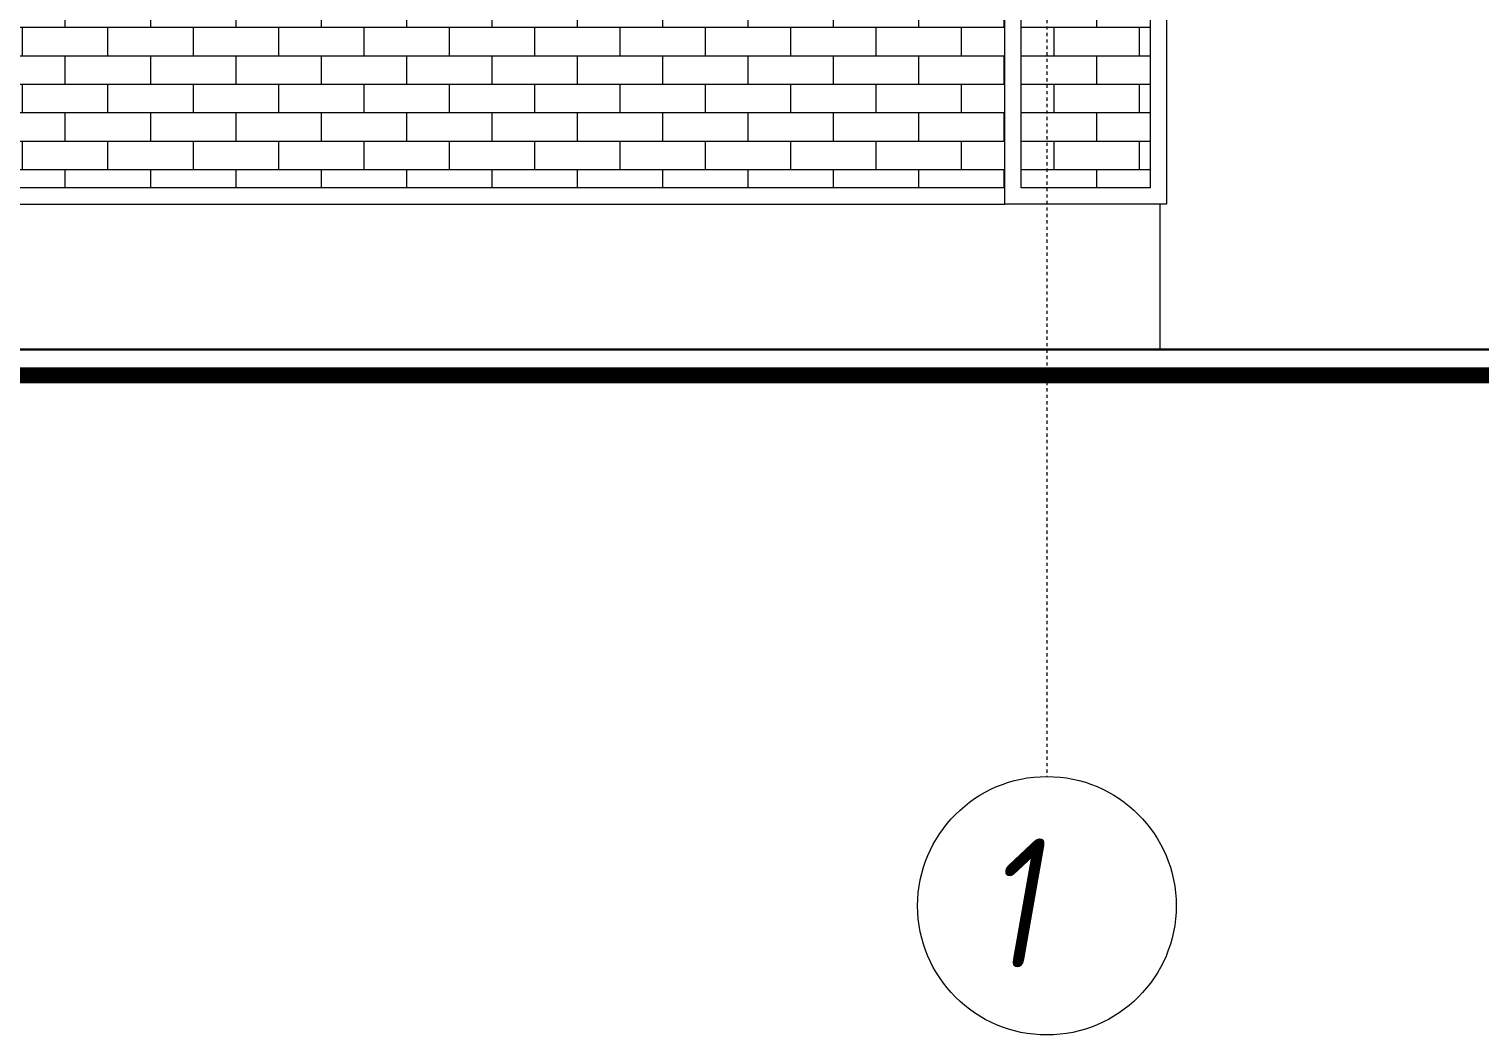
# Model space of a CAD drawing. Header units: millimetres. Extents: x 54 to 1314, y 20 to 614.
# Drawn here: x 630.11 to 675.01, y 128.6 to 159.74 of the extents above; entities that cross this region are included whole.
import ezdxf

# ---------------------------------------------------------------- set-up
doc = ezdxf.new("R2010")
doc.units = ezdxf.units.MM
doc.linetypes.add('CENTER2', pattern=[1.125, 0.75, -0.125, 0.125, -0.125])
for name, color, linetype, lineweight in [('А_КИРПИЧ ОБЛИЦ.', 250, 'Continuous', 30), ('А_ОБЛИЦОВКА КАМЕНЬ', 211, 'Continuous', 20), ('А_ПОЛЫ', 181, 'Continuous', 20), ('А_ШТУКАТУРКА ФАСАД', 7, 'Continuous', 15), ('ОСИ', 40, 'CENTER2', 18)]:
    doc.layers.add(name, color=color, linetype=linetype, lineweight=lineweight)
doc.styles.add('ROMANS', font='romans.shx', dxfattribs={"width": 0.8, "oblique": 15})

msp = doc.modelspace()

# ---------------------------------------------------------------- hatches: boundary and pattern name
at = {"layer": 'А_КИРПИЧ ОБЛИЦ.', "lineweight": 9}
h = msp.add_hatch(dxfattribs=at)
h.set_pattern_fill('AR-BRSTD', color=41, scale=0.013, style=0)
h.set_pattern_definition([(0, (528.2093, 140.42), (0, 0.8806434), []), (90, (528.2093, 140.42), (-1.3208, 0.880643), [0.880643, -0.880643])])
h.paths.add_polyline_path([(660.309, 154.82), (660.309, 182.12), (655.709, 182.12), (655.709, 160.62), (630.109, 160.62), (630.109, 182.12), (622.309, 182.12), (622.309, 154.82)])
h = msp.add_hatch(dxfattribs=at)
h.set_pattern_fill('AR-BRSTD', color=41, scale=0.013, style=0)
h.set_pattern_definition([(0, (660.5093, 140.42), (0, 0.880643), []), (90, (660.5093, 140.42), (-1.3208, 0.880643), [0.88064, -0.88064])])
h.paths.add_polyline_path([(660.809, 154.82), (660.809, 165.72), (664.809, 165.72), (664.809, 154.82)])

# ---------------------------------------------------------------- linework, layer by layer
at = {"layer": 'А_ОБЛИЦОВКА КАМЕНЬ'}
msp.add_line((665.109, 149.82), (665.109, 154.32), dxfattribs=at)
at = {"layer": 'А_ПОЛЫ', "color": 7, "lineweight": 30, "ltscale": 100}
msp.add_line((494.025, 149.82), (889.025, 149.82), dxfattribs=at)
at = {"layer": 'А_ПОЛЫ', "color": 7, "ltscale": 100, "const_width": 0.5}
msp.add_lwpolyline([(494.025, 149.02), (889.025, 149.02)], dxfattribs=at)
at = {"layer": 'А_ШТУКАТУРКА ФАСАД', "color": 7}
for points in [[(665.309, 154.32), (660.309, 154.32), (660.309, 182.12), (665.309, 182.12)], [(664.809, 154.82), (660.809, 154.82), (660.809, 165.72), (664.809, 165.72)], [(622.309, 154.32), (660.309, 154.32), (660.309, 154.82), (622.309, 154.82)]]:
    msp.add_lwpolyline(points, close=True, dxfattribs=at)
at = {"layer": 'ОСИ', "ltscale": 0.01}
msp.add_line((661.609, 227.82), (661.609, 136.604), dxfattribs=at)
at = {"layer": 'ОСИ', "linetype": 'Continuous'}
msp.add_circle((661.609, 132.604), 4, dxfattribs=at)

# ---------------------------------------------------------------- texts
at = {"layer": 'ОСИ', "linetype": 'Continuous', "style": 'ROMANS', "oblique": 10, "width": 0.8}
msp.add_text('1', height=4, dxfattribs=at).set_placement((659.67, 130.687))

doc.saveas('drawing.dxf')
